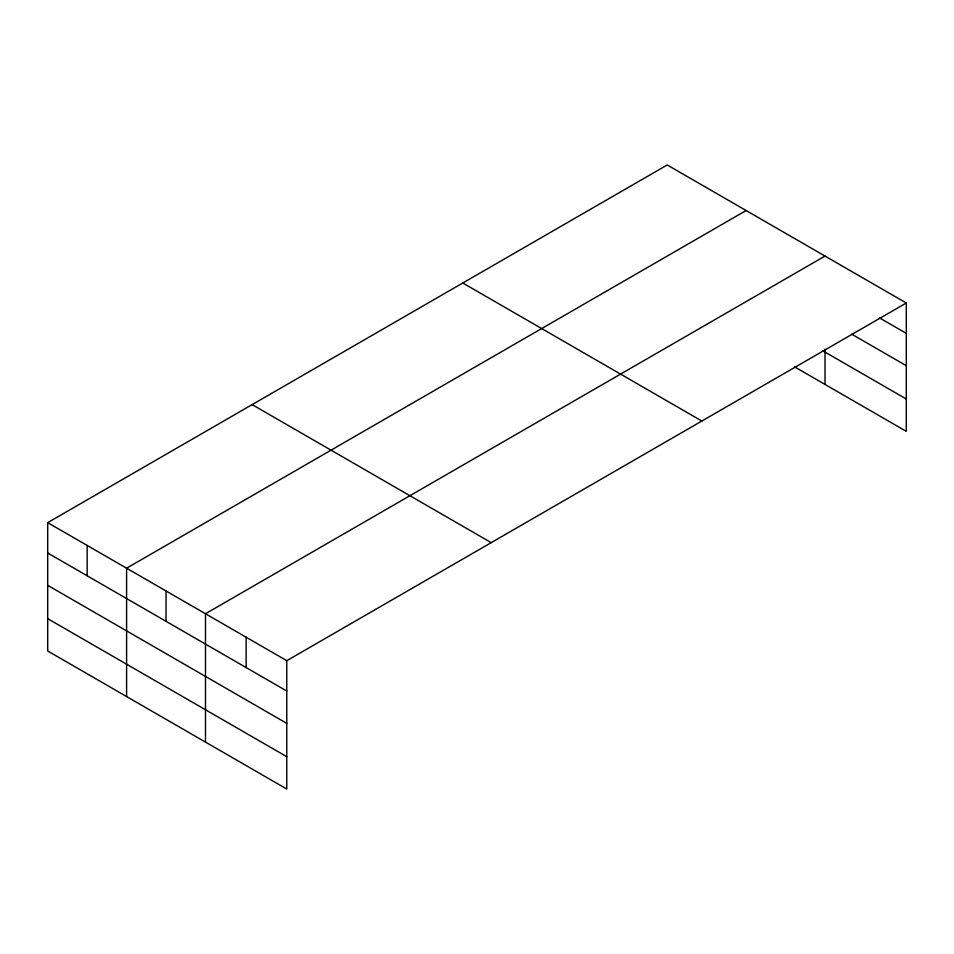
<?xml version="1.0" encoding="UTF-8"?>
<svg xmlns="http://www.w3.org/2000/svg" width="954" height="954" viewBox="0 0 954 954"><rect width="100%" height="100%" fill="white"/><g stroke="black" fill="none" stroke-linecap="round" stroke-linejoin="round"><path stroke-width="1.43" d="M906.3 303.002L667.228 164.97L47.7 522.649L47.7 650.998L286.772 789.03L286.772 660.681L906.3 303.002L906.3 431.351L794.467 366.789M746.123 210.524L126.596 568.202L126.596 696.551M825.019 256.066L205.492 613.744L205.492 742.105M879.624 317.956L906.3 333.351M851.683 334.162L906.3 365.692M822.467 350.619L906.3 399.01M462.785 283.004L701.858 421.036M252.142 404.615L491.215 542.647M47.7 522.649L286.772 660.681M47.7 552.998L286.772 691.03M47.7 585.339L286.772 723.37M47.7 618.657L286.772 756.689M825.019 349.188L825.019 384.426M246.132 637.212L246.132 667.561M166.044 590.967L166.044 621.328M87.148 545.426L87.148 575.775"/></g></svg>
